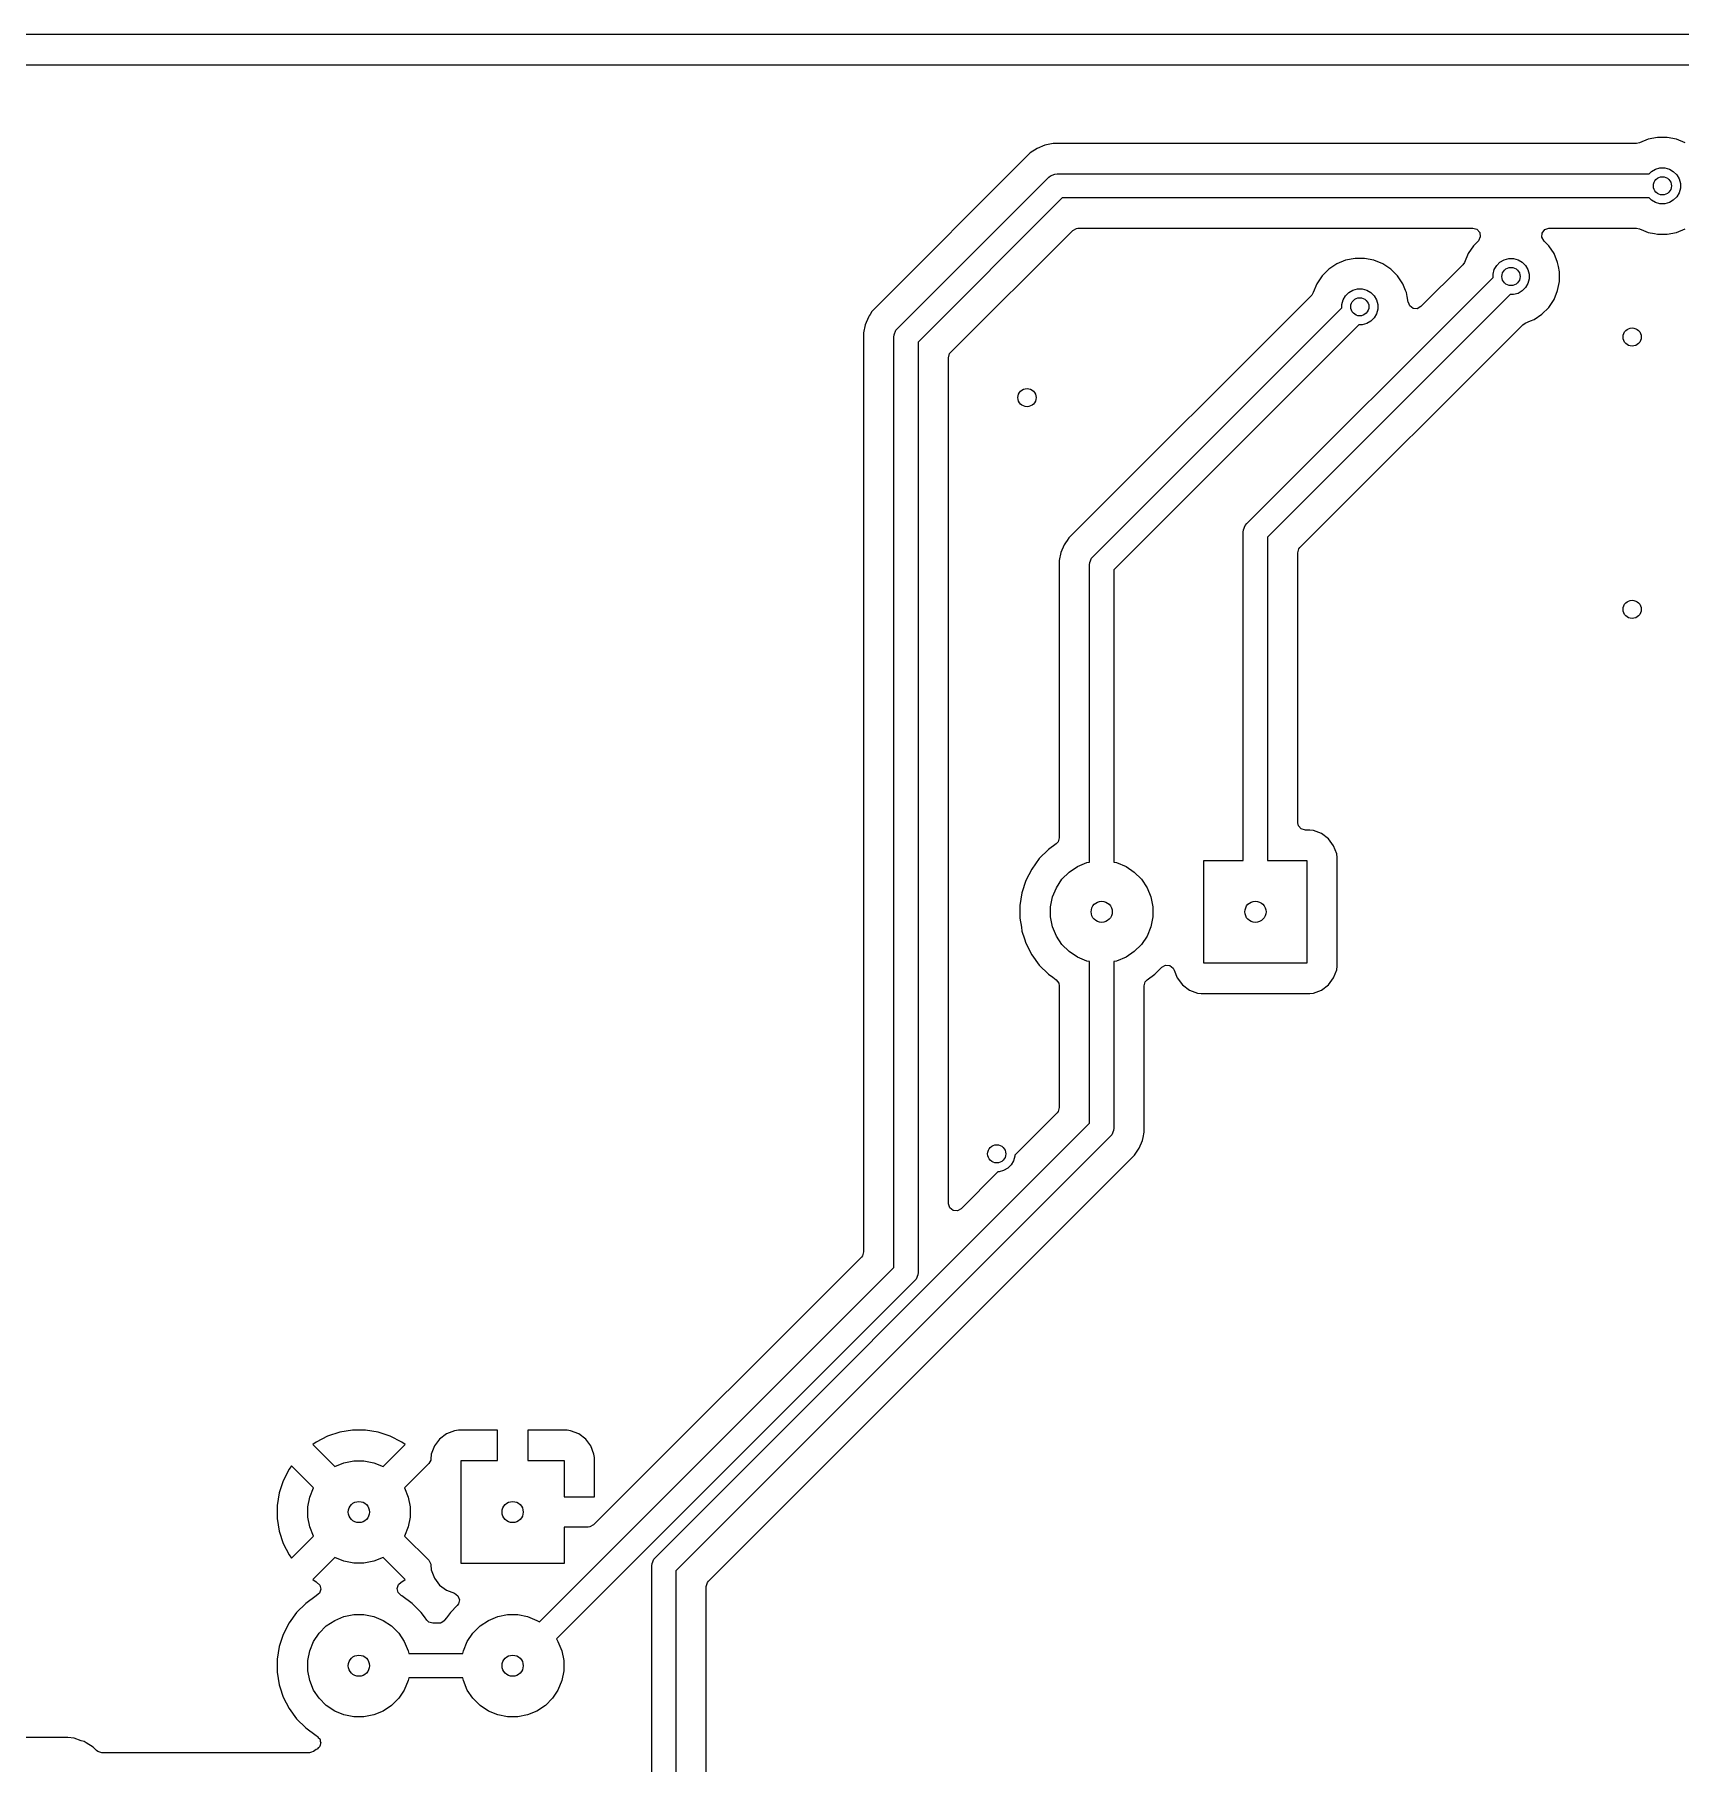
# Model space of a CAD drawing. Extents: x 4.07 to 6.96, y -6.23 to -1.21.
# Drawn here: x 5.181 to 6.252, y -4.983 to -3.858 of the extents above; entities that cross this region are included whole.
import ezdxf

# ---------------------------------------------------------------- set-up
doc = ezdxf.new("R2010")
doc.units = 0
doc.header["$MEASUREMENT"] = 0
doc.layers.add('BLACK', color=7, linetype='CONTINUOUS')

msp = doc.modelspace()

# ---------------------------------------------------------------- linework, layer by layer
at = {"layer": 'BLACK', "linetype": 'CONTINUOUS'}
for p, q in [((5.689, -3.8583), (5.1575, -3.8583)), ((6.2008, -3.8583), (5.689, -3.8583)), ((6.2402, -3.8583), (6.2008, -3.8583)), ((6.2992, -3.8583), (6.2402, -3.8583)), ((5.1614, -3.878), (5.6851, -3.878)), ((5.6851, -3.878), (5.6929, -3.878)), ((5.6929, -3.878), (6.1969, -3.878)), ((6.1969, -3.878), (6.2363, -3.878)), ((6.2363, -3.878), (6.2746, -3.878)), ((6.2371, -3.9252), (6.231, -3.9264)), ((6.2433, -3.9252), (6.2371, -3.9252)), ((6.2371, -3.9252), (6.2371, -3.9252)), ((6.2493, -3.9264), (6.2433, -3.9252)), ((6.2433, -3.9252), (6.2433, -3.9252)), ((5.8289, -3.9353), (5.7266, -4.0375)), ((5.8334, -3.9323), (5.8289, -3.9353)), ((5.8384, -3.9302), (5.8334, -3.9323)), ((5.8437, -3.9291), (5.8384, -3.9302)), ((5.8384, -3.9302), (5.8384, -3.9302)), ((6.2234, -3.9291), (5.8437, -3.9291)), ((6.2253, -3.9287), (6.2234, -3.9291)), ((6.231, -3.9264), (6.2253, -3.9287)), ((6.231, -3.9264), (6.231, -3.9264)), ((6.2493, -3.9264), (6.2493, -3.9264)), ((6.2551, -3.9288), (6.2493, -3.9264)), ((6.2315, -3.9488), (6.233, -3.9473)), ((6.233, -3.9473), (6.2356, -3.9458)), ((6.2356, -3.9458), (6.2386, -3.945)), ((6.2386, -3.945), (6.2417, -3.945)), ((6.2417, -3.945), (6.2447, -3.9458)), ((6.2447, -3.9458), (6.2473, -3.9473)), ((6.2473, -3.9473), (6.2495, -3.9495)), ((5.7425, -4.0496), (5.8409, -3.9511)), ((5.8409, -3.9511), (5.8421, -3.9501)), ((5.8421, -3.9501), (5.8449, -3.949)), ((5.8449, -3.949), (5.8465, -3.9488)), ((5.8465, -3.9488), (6.2315, -3.9488)), ((6.2495, -3.9495), (6.2511, -3.9522)), ((6.2511, -3.9522), (6.2519, -3.9552)), ((6.2519, -3.9582), (6.2511, -3.9612)), ((6.2519, -3.9552), (6.2519, -3.9582)), ((5.8497, -3.9646), (5.7559, -4.0584)), ((6.2315, -3.9646), (5.8497, -3.9646)), ((6.233, -3.9661), (6.2315, -3.9646)), ((6.2356, -3.9676), (6.233, -3.9661)), ((6.2386, -3.9684), (6.2356, -3.9676)), ((6.2417, -3.9684), (6.2386, -3.9684)), ((6.2447, -3.9676), (6.2417, -3.9684)), ((6.2473, -3.9661), (6.2447, -3.9676)), ((6.2495, -3.9639), (6.2473, -3.9661)), ((6.2511, -3.9612), (6.2495, -3.9639)), ((5.777, -4.0651), (5.8565, -3.9857)), ((5.8565, -3.9857), (5.8589, -3.9844)), ((5.8589, -3.9844), (5.8599, -3.9843)), ((5.8599, -3.9843), (6.1169, -3.9843)), ((6.1169, -3.9843), (6.1195, -3.985)), ((6.1203, -3.9926), (6.1173, -3.9957)), ((6.1195, -3.985), (6.1213, -3.9871)), ((6.1205, -3.9924), (6.1203, -3.9926)), ((6.1217, -3.9898), (6.1205, -3.9924)), ((6.1213, -3.9871), (6.1217, -3.9898)), ((6.1618, -3.9902), (6.162, -3.9874)), ((6.1632, -3.9926), (6.1618, -3.9902)), ((6.162, -3.9874), (6.1637, -3.9852)), ((6.1662, -3.9957), (6.1632, -3.9926)), ((6.1637, -3.9852), (6.1663, -3.9843)), ((6.1663, -3.9843), (6.1666, -3.9843)), ((6.1666, -3.9843), (6.2234, -3.9843)), ((6.2234, -3.9843), (6.2253, -3.9846)), ((6.2253, -3.9846), (6.2278, -3.9857)), ((6.2278, -3.9857), (6.231, -3.987)), ((6.231, -3.987), (6.2351, -3.9878)), ((6.2351, -3.9878), (6.2371, -3.9882)), ((6.2371, -3.9882), (6.2371, -3.9882)), ((6.2371, -3.9882), (6.2371, -3.9882)), ((6.2371, -3.9882), (6.2433, -3.9882)), ((6.2433, -3.9882), (6.2493, -3.987)), ((6.2433, -3.9882), (6.2433, -3.9882)), ((6.2493, -3.987), (6.2551, -3.9846)), ((6.0402, -4.0039), (6.0341, -4.0051)), ((6.0464, -4.0039), (6.0402, -4.0039)), ((6.0402, -4.0039), (6.0402, -4.0039)), ((6.0525, -4.0051), (6.0464, -4.0039)), ((6.0464, -4.0039), (6.0464, -4.0039)), ((6.1138, -4.0008), (6.1114, -4.0065)), ((6.1173, -3.9957), (6.1138, -4.0008)), ((6.1138, -4.0008), (6.1138, -4.0008)), ((6.1173, -3.9957), (6.1173, -3.9957)), ((6.1345, -4.0064), (6.1372, -4.0048)), ((6.1372, -4.0048), (6.1402, -4.004)), ((6.1402, -4.004), (6.1433, -4.004)), ((6.1433, -4.004), (6.1463, -4.0048)), ((6.1463, -4.0048), (6.1489, -4.0064)), ((6.1697, -4.0008), (6.1662, -3.9957)), ((6.1662, -3.9957), (6.1662, -3.9957)), ((6.172, -4.0065), (6.1697, -4.0008)), ((6.1697, -4.0008), (6.1697, -4.0008)), ((6.0188, -4.0153), (6.0154, -4.0205)), ((6.0232, -4.011), (6.0188, -4.0153)), ((6.0188, -4.0153), (6.0188, -4.0153)), ((6.0284, -4.0075), (6.0232, -4.011)), ((6.0232, -4.011), (6.0232, -4.011)), ((6.0341, -4.0051), (6.0284, -4.0075)), ((6.0284, -4.0075), (6.0284, -4.0075)), ((6.0341, -4.0051), (6.0341, -4.0051)), ((6.0582, -4.0075), (6.0525, -4.0051)), ((6.0525, -4.0051), (6.0525, -4.0051)), ((6.0634, -4.011), (6.0582, -4.0075)), ((6.0582, -4.0075), (6.0582, -4.0075)), ((6.0678, -4.0153), (6.0634, -4.011)), ((6.0634, -4.011), (6.0634, -4.011)), ((6.0712, -4.0205), (6.0678, -4.0153)), ((6.0678, -4.0153), (6.0678, -4.0153)), ((6.1104, -4.0081), (6.0831, -4.0353)), ((6.1114, -4.0065), (6.1104, -4.0081)), ((6.13, -4.0142), (6.1308, -4.0112)), ((6.13, -4.0163), (6.13, -4.0142)), ((6.1308, -4.0112), (6.1324, -4.0086)), ((6.1324, -4.0086), (6.1345, -4.0064)), ((6.1489, -4.0064), (6.1511, -4.0086)), ((6.1511, -4.0086), (6.1526, -4.0112)), ((6.1526, -4.0112), (6.1534, -4.0142)), ((6.1534, -4.0142), (6.1534, -4.0173)), ((6.172, -4.0066), (6.172, -4.0065)), ((6.1726, -4.0091), (6.172, -4.0066)), ((6.1732, -4.0126), (6.1726, -4.0091)), ((6.1732, -4.0189), (6.1732, -4.0126)), ((6.1732, -4.0126), (6.1732, -4.0126)), ((6.1732, -4.0126), (6.1732, -4.0126)), ((5.9698, -4.1765), (6.13, -4.0163)), ((6.1412, -4.0275), (5.9833, -4.1853)), ((6.013, -4.0262), (6.012, -4.0278)), ((6.0154, -4.0205), (6.013, -4.0262)), ((6.0154, -4.0205), (6.0154, -4.0205)), ((6.0339, -4.0282), (6.0361, -4.0261)), ((6.0361, -4.0261), (6.0388, -4.0245)), ((6.0388, -4.0245), (6.0418, -4.0237)), ((6.0418, -4.0237), (6.0448, -4.0237)), ((6.0448, -4.0237), (6.0478, -4.0245)), ((6.0478, -4.0245), (6.0505, -4.0261)), ((6.0505, -4.0261), (6.0527, -4.0282)), ((6.073, -4.0247), (6.0712, -4.0205)), ((6.0712, -4.0205), (6.0712, -4.0205)), ((6.0736, -4.0262), (6.073, -4.0247)), ((6.0741, -4.0287), (6.0736, -4.0262)), ((6.1433, -4.0275), (6.1412, -4.0275)), ((6.1463, -4.0267), (6.1433, -4.0275)), ((6.1489, -4.0251), (6.1463, -4.0267)), ((6.1511, -4.0229), (6.1489, -4.0251)), ((6.1526, -4.0203), (6.1511, -4.0229)), ((6.1534, -4.0173), (6.1526, -4.0203)), ((6.1697, -4.0307), (6.172, -4.0249)), ((6.172, -4.0249), (6.1732, -4.0189)), ((5.7259, -4.0385), (5.7247, -4.0404)), ((5.7266, -4.0375), (5.7259, -4.0385)), ((6.012, -4.0278), (5.854, -4.1858)), ((5.8698, -4.1978), (6.0316, -4.036)), ((6.0316, -4.0339), (6.0324, -4.0309)), ((6.0316, -4.036), (6.0316, -4.0339)), ((6.0324, -4.0309), (6.0339, -4.0282)), ((6.0527, -4.0282), (6.0542, -4.0309)), ((6.0542, -4.0309), (6.055, -4.0339)), ((6.055, -4.037), (6.0542, -4.04)), ((6.055, -4.0339), (6.055, -4.037)), ((6.0748, -4.0323), (6.0741, -4.0287)), ((6.0748, -4.0324), (6.0748, -4.0323)), ((6.0749, -4.0326), (6.0748, -4.0324)), ((6.0748, -4.0324), (6.0748, -4.0324)), ((6.0758, -4.0348), (6.0749, -4.0326)), ((6.0749, -4.0326), (6.0749, -4.0326)), ((6.078, -4.0365), (6.0758, -4.0348)), ((6.0807, -4.0367), (6.078, -4.0365)), ((6.0831, -4.0353), (6.0807, -4.0367)), ((6.1618, -4.0402), (6.1662, -4.0358)), ((6.1662, -4.0358), (6.1697, -4.0307)), ((5.7215, -4.0471), (5.7205, -4.0524)), ((5.7236, -4.0421), (5.7215, -4.0471)), ((5.7215, -4.0471), (5.7215, -4.0471)), ((5.7242, -4.0412), (5.7236, -4.0421)), ((5.7247, -4.0404), (5.7242, -4.0412)), ((5.7415, -4.0507), (5.7425, -4.0496)), ((6.0427, -4.0471), (5.8833, -4.2066)), ((6.0044, -4.1921), (6.1494, -4.0471)), ((6.0448, -4.0471), (6.0427, -4.0471)), ((6.0478, -4.0463), (6.0448, -4.0471)), ((6.0505, -4.0448), (6.0478, -4.0463)), ((6.0527, -4.0426), (6.0505, -4.0448)), ((6.0542, -4.04), (6.0527, -4.0426)), ((6.1494, -4.0471), (6.151, -4.046)), ((6.151, -4.046), (6.1544, -4.0446)), ((6.1544, -4.0446), (6.1567, -4.0437)), ((6.1567, -4.0437), (6.1618, -4.0402)), ((6.1567, -4.0437), (6.1567, -4.0437)), ((6.1567, -4.0437), (6.1567, -4.0437)), ((5.7205, -4.0524), (5.7205, -4.6503)), ((5.7402, -4.0551), (5.7403, -4.0536)), ((5.7402, -4.6605), (5.7402, -4.0551)), ((5.7403, -4.0536), (5.7415, -4.0507)), ((5.7559, -4.0584), (5.7559, -4.6638)), ((5.7756, -4.0686), (5.7764, -4.0659)), ((5.7756, -4.6189), (5.7756, -4.0686)), ((5.7764, -4.0659), (5.777, -4.0651)), ((5.9675, -4.1821), (5.9677, -4.1806)), ((5.9675, -4.3957), (5.9675, -4.1821)), ((5.9677, -4.1806), (5.9688, -4.1777)), ((5.9688, -4.1777), (5.9698, -4.1765)), ((5.8489, -4.1953), (5.8478, -4.2006)), ((5.851, -4.1903), (5.8489, -4.1953)), ((5.8489, -4.1953), (5.8489, -4.1953)), ((5.8514, -4.1896), (5.851, -4.1903)), ((5.8518, -4.189), (5.8514, -4.1896)), ((5.8529, -4.1874), (5.8518, -4.189)), ((5.854, -4.1858), (5.8529, -4.1874)), ((5.9833, -4.1853), (5.9833, -4.3957)), ((6.003, -4.1955), (6.0037, -4.1929)), ((6.003, -4.3711), (6.003, -4.1955)), ((6.0037, -4.1929), (6.0044, -4.1921)), ((5.8478, -4.2006), (5.8478, -4.381)), ((5.8675, -4.2033), (5.8677, -4.2018)), ((5.8675, -4.3967), (5.8675, -4.2033)), ((5.8677, -4.2018), (5.8688, -4.199)), ((5.8688, -4.199), (5.8698, -4.1978)), ((5.8833, -4.2066), (5.8833, -4.3967)), ((6.0034, -4.3731), (6.003, -4.3711)), ((6.0052, -4.3752), (6.0034, -4.3731)), ((6.0079, -4.376), (6.0052, -4.3752)), ((6.0107, -4.376), (6.0079, -4.376)), ((6.0131, -4.3762), (6.0107, -4.376)), ((6.0107, -4.376), (6.0107, -4.376)), ((6.0107, -4.376), (6.0107, -4.376)), ((6.0107, -4.376), (6.0107, -4.376)), ((6.0184, -4.3782), (6.0131, -4.3762)), ((6.0131, -4.3762), (6.0131, -4.3762)), ((5.8458, -4.3849), (5.8408, -4.3886)), ((5.847, -4.3836), (5.8458, -4.3849)), ((5.8478, -4.381), (5.847, -4.3836)), ((6.0229, -4.3816), (6.0184, -4.3782)), ((6.0184, -4.3782), (6.0184, -4.3782)), ((6.0263, -4.3861), (6.0229, -4.3816)), ((6.0229, -4.3816), (6.0229, -4.3816)), ((6.0283, -4.3913), (6.0263, -4.3861)), ((6.0263, -4.3861), (6.0263, -4.3861)), ((5.8348, -4.3945), (5.8299, -4.4013)), ((5.8408, -4.3886), (5.8348, -4.3945)), ((5.8596, -4.3996), (5.8657, -4.3971)), ((5.8657, -4.3971), (5.8675, -4.3967)), ((5.8833, -4.3967), (5.8851, -4.3971)), ((5.8851, -4.3971), (5.8912, -4.3996)), ((5.9419, -4.4626), (5.9419, -4.3957)), ((5.9419, -4.3957), (5.9675, -4.3957)), ((5.9833, -4.3957), (6.0089, -4.3957)), ((6.0089, -4.3957), (6.0089, -4.4626)), ((6.0283, -4.3914), (6.0283, -4.3913)), ((6.0286, -4.3938), (6.0283, -4.3914)), ((6.0286, -4.4645), (6.0286, -4.3938)), ((5.8261, -4.4087), (5.8235, -4.4167)), ((5.8299, -4.4013), (5.8261, -4.4087)), ((5.8459, -4.4134), (5.8495, -4.4079)), ((5.8495, -4.4079), (5.8542, -4.4033)), ((5.8542, -4.4033), (5.8596, -4.3996)), ((5.8912, -4.3996), (5.8966, -4.4033)), ((5.8966, -4.4033), (5.9013, -4.4079)), ((5.9013, -4.4079), (5.9049, -4.4134)), ((5.8235, -4.4167), (5.8222, -4.4249)), ((5.8421, -4.4259), (5.8434, -4.4194)), ((5.8434, -4.4194), (5.8459, -4.4134)), ((5.9049, -4.4134), (5.9074, -4.4194)), ((5.9074, -4.4194), (5.9087, -4.4259)), ((5.8222, -4.4249), (5.8222, -4.4333)), ((5.8421, -4.4324), (5.8421, -4.4259)), ((5.8434, -4.4388), (5.8421, -4.4324)), ((5.9087, -4.4324), (5.9074, -4.4388)), ((5.9087, -4.4259), (5.9087, -4.4324)), ((5.8222, -4.4333), (5.8231, -4.439)), ((5.8231, -4.439), (5.8235, -4.4416)), ((5.8235, -4.4416), (5.8251, -4.4466)), ((5.8459, -4.4449), (5.8434, -4.4388)), ((5.9074, -4.4388), (5.9049, -4.4449)), ((5.8251, -4.4466), (5.8261, -4.4495)), ((5.8261, -4.4495), (5.8299, -4.457)), ((5.8495, -4.4504), (5.8459, -4.4449)), ((5.8542, -4.455), (5.8495, -4.4504)), ((5.9013, -4.4504), (5.8966, -4.455)), ((5.9049, -4.4449), (5.9013, -4.4504)), ((5.8299, -4.457), (5.8348, -4.4638)), ((5.8348, -4.4638), (5.8408, -4.4697)), ((5.8596, -4.4586), (5.8542, -4.455)), ((5.8657, -4.4612), (5.8596, -4.4586)), ((5.8675, -4.4615), (5.8657, -4.4612)), ((5.8675, -4.5666), (5.8675, -4.4615)), ((5.8851, -4.4612), (5.8833, -4.4615)), ((5.8833, -4.4615), (5.8833, -4.5699)), ((5.8912, -4.4586), (5.8851, -4.4612)), ((5.8966, -4.455), (5.8912, -4.4586)), ((5.91, -4.4697), (5.9145, -4.4652)), ((5.9145, -4.4652), (5.9169, -4.4639)), ((5.9169, -4.4639), (5.9197, -4.4641)), ((5.9197, -4.4641), (5.9219, -4.4657)), ((5.9219, -4.4657), (5.9225, -4.467)), ((6.0089, -4.4626), (5.9419, -4.4626)), ((6.0283, -4.4668), (6.0286, -4.4645)), ((5.8408, -4.4697), (5.8436, -4.4717)), ((5.8436, -4.4717), (5.8458, -4.4734)), ((5.8458, -4.4734), (5.8475, -4.4755)), ((5.8475, -4.4755), (5.8478, -4.4773)), ((5.8478, -4.4773), (5.8478, -4.5564)), ((5.903, -4.4773), (5.9037, -4.4747)), ((5.903, -4.5726), (5.903, -4.4773)), ((5.9037, -4.4747), (5.905, -4.4734)), ((5.905, -4.4734), (5.91, -4.4697)), ((5.9225, -4.467), (5.9245, -4.4721)), ((5.9245, -4.4721), (5.9245, -4.4721)), ((5.9245, -4.4721), (5.9279, -4.4767)), ((5.9279, -4.4767), (5.9279, -4.4767)), ((5.9279, -4.4767), (5.9324, -4.4801)), ((6.0184, -4.4801), (6.0229, -4.4767)), ((6.0229, -4.4767), (6.0263, -4.4721)), ((6.0263, -4.4721), (6.0283, -4.4668)), ((5.9324, -4.4801), (5.9324, -4.4801)), ((5.9324, -4.4801), (5.9377, -4.4821)), ((5.9377, -4.4821), (5.9377, -4.4821)), ((5.9377, -4.4821), (5.938, -4.4821)), ((5.938, -4.4821), (5.94, -4.4823)), ((5.94, -4.4823), (6.0107, -4.4823)), ((6.0107, -4.4823), (6.0131, -4.4821)), ((6.0131, -4.4821), (6.0184, -4.4801)), ((5.585, -4.8492), (5.8675, -4.5666)), ((5.8464, -4.5599), (5.8188, -4.5875)), ((5.847, -4.5591), (5.8464, -4.5599)), ((5.8478, -4.5564), (5.847, -4.5591)), ((5.881, -4.5754), (5.5984, -4.858)), ((5.8819, -4.5743), (5.881, -4.5754)), ((5.8831, -4.5714), (5.8819, -4.5743)), ((5.8833, -4.5699), (5.8831, -4.5714)), ((5.8998, -4.5829), (5.9019, -4.5779)), ((5.9019, -4.5779), (5.9023, -4.576)), ((5.9023, -4.576), (5.903, -4.5726)), ((5.6196, -4.8647), (5.8968, -4.5875)), ((5.8188, -4.5882), (5.818, -4.5911)), ((5.8188, -4.5875), (5.8188, -4.5882)), ((5.8968, -4.5875), (5.8998, -4.5829)), ((5.8968, -4.5875), (5.8968, -4.5875)), ((5.8079, -4.5983), (5.7839, -4.6223)), ((5.8086, -4.5983), (5.8079, -4.5983)), ((5.8116, -4.5975), (5.8086, -4.5983)), ((5.8143, -4.596), (5.8116, -4.5975)), ((5.8165, -4.5938), (5.8143, -4.596)), ((5.818, -4.5911), (5.8165, -4.5938)), ((5.7756, -4.6192), (5.7756, -4.6189)), ((5.7766, -4.6218), (5.7756, -4.6192)), ((5.7788, -4.6234), (5.7766, -4.6218)), ((5.7815, -4.6236), (5.7788, -4.6234)), ((5.7839, -4.6223), (5.7815, -4.6236)), ((5.719, -4.6538), (5.5447, -4.8281)), ((5.7197, -4.653), (5.719, -4.6538)), ((5.7205, -4.6503), (5.7197, -4.653)), ((5.5095, -4.8912), (5.7402, -4.6605)), ((5.7546, -4.6682), (5.7536, -4.6693)), ((5.7558, -4.6653), (5.7546, -4.6682)), ((5.7559, -4.6638), (5.7558, -4.6653)), ((5.7536, -4.6693), (5.5206, -4.9023)), ((5.3797, -4.7678), (5.3717, -4.7704)), ((5.3879, -4.7665), (5.3797, -4.7678)), ((5.3797, -4.7678), (5.3797, -4.7678)), ((5.3963, -4.7665), (5.3879, -4.7665)), ((5.4046, -4.7678), (5.3963, -4.7665)), ((5.4125, -4.7704), (5.4046, -4.7678)), ((5.4491, -4.7688), (5.4446, -4.7722)), ((5.4544, -4.7668), (5.4491, -4.7688)), ((5.4491, -4.7688), (5.4491, -4.7688)), ((5.4568, -4.7665), (5.4544, -4.7668)), ((5.4544, -4.7668), (5.4544, -4.7668)), ((5.4823, -4.7665), (5.4568, -4.7665)), ((5.4823, -4.7862), (5.4823, -4.7665)), ((5.5275, -4.7665), (5.502, -4.7665)), ((5.502, -4.7665), (5.502, -4.7862)), ((5.5298, -4.7668), (5.5275, -4.7665)), ((5.5351, -4.7688), (5.5298, -4.7668)), ((5.5298, -4.7668), (5.5298, -4.7668)), ((5.5397, -4.7722), (5.5351, -4.7688)), ((5.5351, -4.7688), (5.5351, -4.7688)), ((5.3643, -4.7742), (5.3621, -4.7758)), ((5.3621, -4.7758), (5.3621, -4.7758)), ((5.3621, -4.7758), (5.3765, -4.7901)), ((5.3717, -4.7704), (5.3643, -4.7742)), ((5.4078, -4.7901), (5.4221, -4.7758)), ((5.42, -4.7742), (5.4125, -4.7704)), ((5.4221, -4.7758), (5.42, -4.7742)), ((5.4412, -4.7767), (5.4392, -4.782)), ((5.4446, -4.7722), (5.4412, -4.7767)), ((5.4412, -4.7767), (5.4412, -4.7767)), ((5.4446, -4.7722), (5.4446, -4.7722)), ((5.543, -4.7767), (5.5397, -4.7722)), ((5.5397, -4.7722), (5.5397, -4.7722)), ((5.545, -4.782), (5.543, -4.7767)), ((5.543, -4.7767), (5.543, -4.7767)), ((5.3467, -4.7918), (5.3429, -4.7993)), ((5.3482, -4.7897), (5.3467, -4.7918)), ((5.3626, -4.804), (5.3482, -4.7897)), ((5.3482, -4.7897), (5.3482, -4.7897)), ((5.3765, -4.7901), (5.3824, -4.7877)), ((5.3824, -4.7877), (5.3888, -4.7864)), ((5.3888, -4.7864), (5.3954, -4.7864)), ((5.3954, -4.7864), (5.4018, -4.7877)), ((5.4018, -4.7877), (5.4078, -4.7901)), ((5.4375, -4.7882), (5.4217, -4.804)), ((5.4388, -4.7859), (5.4375, -4.7882)), ((5.4389, -4.7853), (5.4388, -4.7852)), ((5.4388, -4.7852), (5.4388, -4.7859)), ((5.4392, -4.782), (5.4389, -4.7853)), ((5.4392, -4.782), (5.4392, -4.782)), ((5.4587, -4.8531), (5.4587, -4.7862)), ((5.4587, -4.7862), (5.4823, -4.7862)), ((5.502, -4.7862), (5.5256, -4.7862)), ((5.5256, -4.7862), (5.5256, -4.8098)), ((5.5453, -4.7843), (5.545, -4.782)), ((5.545, -4.782), (5.545, -4.782)), ((5.5453, -4.8098), (5.5453, -4.7843)), ((5.5453, -4.7843), (5.5453, -4.7843)), ((5.3429, -4.7993), (5.3403, -4.8072)), ((5.3403, -4.8072), (5.339, -4.8155)), ((5.3403, -4.8072), (5.3403, -4.8072)), ((5.3588, -4.8164), (5.3601, -4.81)), ((5.3601, -4.81), (5.3626, -4.804)), ((5.4217, -4.804), (5.4241, -4.81)), ((5.4241, -4.81), (5.4254, -4.8164)), ((5.5256, -4.8098), (5.5453, -4.8098)), ((5.339, -4.8155), (5.339, -4.8239)), ((5.339, -4.8239), (5.3403, -4.8321)), ((5.3588, -4.823), (5.3588, -4.8164)), ((5.3601, -4.8294), (5.3588, -4.823)), ((5.4254, -4.823), (5.4241, -4.8294)), ((5.4254, -4.8164), (5.4254, -4.823)), ((5.3403, -4.8321), (5.3403, -4.8321)), ((5.3403, -4.8321), (5.3429, -4.8401)), ((5.3482, -4.8497), (5.3626, -4.8353)), ((5.3626, -4.8353), (5.3601, -4.8294)), ((5.4241, -4.8294), (5.4217, -4.8353)), ((5.4217, -4.8353), (5.4375, -4.8511)), ((5.5413, -4.8295), (5.5256, -4.8295)), ((5.5256, -4.8295), (5.5256, -4.8531)), ((5.5423, -4.8294), (5.5413, -4.8295)), ((5.5447, -4.8281), (5.5423, -4.8294)), ((5.3429, -4.8401), (5.3467, -4.8475)), ((5.3467, -4.8475), (5.3482, -4.8497)), ((5.3765, -4.8493), (5.3621, -4.8636)), ((5.3824, -4.8517), (5.3765, -4.8493)), ((5.3888, -4.853), (5.3824, -4.8517)), ((5.3954, -4.853), (5.3888, -4.853)), ((5.4018, -4.8517), (5.3954, -4.853)), ((5.4078, -4.8493), (5.4018, -4.8517)), ((5.4221, -4.8636), (5.4078, -4.8493)), ((5.4375, -4.8511), (5.4388, -4.8535)), ((5.4388, -4.8535), (5.4388, -4.8541)), ((5.4388, -4.8541), (5.4389, -4.8541)), ((5.4389, -4.8541), (5.4392, -4.8574)), ((5.4392, -4.8574), (5.4392, -4.8574)), ((5.4392, -4.8574), (5.4412, -4.8627)), ((5.5256, -4.8531), (5.4587, -4.8531)), ((5.5827, -4.8547), (5.5828, -4.8532)), ((5.5827, -5.018), (5.5827, -4.8547)), ((5.5828, -4.8532), (5.584, -4.8503)), ((5.584, -4.8503), (5.585, -4.8492)), ((5.5984, -4.858), (5.5984, -5.0213)), ((5.3621, -4.8636), (5.3621, -4.8636)), ((5.3621, -4.8636), (5.3643, -4.8651)), ((5.3643, -4.8651), (5.3643, -4.8651)), ((5.3643, -4.8651), (5.3646, -4.8653)), ((5.3646, -4.8653), (5.3666, -4.8672)), ((5.3673, -4.8699), (5.3664, -4.8725)), ((5.3666, -4.8672), (5.3673, -4.8699)), ((5.417, -4.8695), (5.4179, -4.8669)), ((5.4176, -4.8721), (5.417, -4.8695)), ((5.4179, -4.8669), (5.4196, -4.8653)), ((5.4196, -4.8653), (5.42, -4.8651)), ((5.42, -4.8651), (5.4221, -4.8636)), ((5.4221, -4.8636), (5.4221, -4.8636)), ((5.4412, -4.8627), (5.4412, -4.8627)), ((5.4412, -4.8627), (5.4446, -4.8672)), ((5.4446, -4.8672), (5.4446, -4.8672)), ((5.4446, -4.8672), (5.4491, -4.8706)), ((5.4491, -4.8706), (5.4491, -4.8706)), ((5.4491, -4.8706), (5.4543, -4.8725)), ((5.6181, -4.8682), (5.6189, -4.8655)), ((5.6181, -5.024), (5.6181, -4.8682)), ((5.6189, -4.8655), (5.6196, -4.8647)), ((5.3575, -4.8791), (5.3516, -4.885)), ((5.3643, -4.8742), (5.3575, -4.8791)), ((5.3646, -4.874), (5.3643, -4.8742)), ((5.3664, -4.8725), (5.3646, -4.874)), ((5.4196, -4.874), (5.4176, -4.8721)), ((5.42, -4.8742), (5.4196, -4.874)), ((5.4268, -4.8791), (5.42, -4.8742)), ((5.4327, -4.885), (5.4268, -4.8791)), ((5.4561, -4.8806), (5.4516, -4.885)), ((5.4543, -4.8725), (5.4565, -4.8742)), ((5.4569, -4.8795), (5.4561, -4.8806)), ((5.4565, -4.8742), (5.4575, -4.8768)), ((5.4575, -4.8768), (5.4569, -4.8795)), ((5.3467, -4.8918), (5.3429, -4.8993)), ((5.3516, -4.885), (5.3467, -4.8918)), ((5.3709, -4.8938), (5.3764, -4.8902)), ((5.3764, -4.8902), (5.3824, -4.8877)), ((5.3824, -4.8877), (5.3888, -4.8864)), ((5.3888, -4.8864), (5.3954, -4.8864)), ((5.3954, -4.8864), (5.4018, -4.8877)), ((5.4018, -4.8877), (5.4079, -4.8902)), ((5.4079, -4.8902), (5.4134, -4.8938)), ((5.4347, -4.8878), (5.4327, -4.885)), ((5.4363, -4.8901), (5.4347, -4.8878)), ((5.4377, -4.8913), (5.4363, -4.8901)), ((5.4403, -4.8921), (5.4377, -4.8913)), ((5.444, -4.8921), (5.4403, -4.8921)), ((5.4453, -4.8919), (5.444, -4.8921)), ((5.4455, -4.8918), (5.4453, -4.8919)), ((5.4457, -4.8918), (5.4455, -4.8918)), ((5.4467, -4.8911), (5.4457, -4.8918)), ((5.4476, -4.8904), (5.4467, -4.8911)), ((5.4477, -4.8902), (5.4476, -4.8904)), ((5.4479, -4.8901), (5.4477, -4.8902)), ((5.449, -4.8886), (5.4479, -4.8901)), ((5.4516, -4.885), (5.449, -4.8886)), ((5.4709, -4.8938), (5.4764, -4.8902)), ((5.4764, -4.8902), (5.4824, -4.8877)), ((5.4824, -4.8877), (5.4888, -4.8864)), ((5.4888, -4.8864), (5.4954, -4.8864)), ((5.4954, -4.8864), (5.5018, -4.8877)), ((5.5018, -4.8877), (5.5079, -4.8902)), ((5.5079, -4.8902), (5.5095, -4.8912)), ((5.3429, -4.8993), (5.3403, -4.9072)), ((5.3601, -4.91), (5.3626, -4.9039)), ((5.3626, -4.9039), (5.3663, -4.8985)), ((5.3663, -4.8985), (5.3709, -4.8938)), ((5.4134, -4.8938), (5.418, -4.8985)), ((5.418, -4.8985), (5.4216, -4.9039)), ((5.4216, -4.9039), (5.4241, -4.91)), ((5.4601, -4.91), (5.4626, -4.9039)), ((5.4626, -4.9039), (5.4663, -4.8985)), ((5.4663, -4.8985), (5.4709, -4.8938)), ((5.5206, -4.9023), (5.5216, -4.9039)), ((5.5216, -4.9039), (5.5241, -4.91)), ((5.3403, -4.9072), (5.339, -4.9155)), ((5.339, -4.9155), (5.339, -4.9239)), ((5.3588, -4.9164), (5.3601, -4.91)), ((5.4241, -4.91), (5.4245, -4.9118)), ((5.4245, -4.9118), (5.4597, -4.9118)), ((5.4597, -4.9118), (5.4601, -4.91)), ((5.5241, -4.91), (5.5254, -4.9164)), ((5.339, -4.9239), (5.3403, -4.9321)), ((5.3588, -4.923), (5.3588, -4.9164)), ((5.3601, -4.9294), (5.3588, -4.923)), ((5.5254, -4.923), (5.5241, -4.9294)), ((5.5254, -4.9164), (5.5254, -4.923)), ((5.3403, -4.9321), (5.3407, -4.9334)), ((5.3407, -4.9334), (5.3429, -4.9401)), ((5.3626, -4.9355), (5.3601, -4.9294)), ((5.3663, -4.9409), (5.3626, -4.9355)), ((5.4216, -4.9355), (5.418, -4.9409)), ((5.4241, -4.9294), (5.4216, -4.9355)), ((5.4245, -4.9276), (5.4241, -4.9294)), ((5.4597, -4.9276), (5.4245, -4.9276)), ((5.4601, -4.9294), (5.4597, -4.9276)), ((5.4626, -4.9355), (5.4601, -4.9294)), ((5.4663, -4.9409), (5.4626, -4.9355)), ((5.5216, -4.9355), (5.518, -4.9409)), ((5.5241, -4.9294), (5.5216, -4.9355)), ((5.3429, -4.9401), (5.3467, -4.9476)), ((5.3467, -4.9476), (5.3516, -4.9543)), ((5.3709, -4.9456), (5.3663, -4.9409)), ((5.3764, -4.9492), (5.3709, -4.9456)), ((5.3824, -4.9517), (5.3764, -4.9492)), ((5.4079, -4.9492), (5.4018, -4.9517)), ((5.4134, -4.9456), (5.4079, -4.9492)), ((5.418, -4.9409), (5.4134, -4.9456)), ((5.4709, -4.9456), (5.4663, -4.9409)), ((5.4764, -4.9492), (5.4709, -4.9456)), ((5.4824, -4.9517), (5.4764, -4.9492)), ((5.5079, -4.9492), (5.5018, -4.9517)), ((5.5134, -4.9456), (5.5079, -4.9492)), ((5.518, -4.9409), (5.5134, -4.9456)), ((5.3516, -4.9543), (5.3575, -4.9602)), ((5.3575, -4.9602), (5.3643, -4.9652)), ((5.3888, -4.953), (5.3824, -4.9517)), ((5.3954, -4.953), (5.3888, -4.953)), ((5.4018, -4.9517), (5.3954, -4.953)), ((5.4888, -4.953), (5.4824, -4.9517)), ((5.4954, -4.953), (5.4888, -4.953)), ((5.5018, -4.9517), (5.4954, -4.953)), ((5.2028, -4.9665), (5.1122, -4.9665)), ((5.2068, -4.9669), (5.2028, -4.9665)), ((5.2115, -4.9685), (5.2068, -4.9669)), ((5.2068, -4.9669), (5.2068, -4.9669)), ((5.2134, -4.9691), (5.2115, -4.9685)), ((5.2146, -4.9699), (5.2134, -4.9691)), ((5.2134, -4.9691), (5.2134, -4.9691)), ((5.2192, -4.9727), (5.2146, -4.9699)), ((5.3643, -4.9652), (5.3646, -4.9653)), ((5.3646, -4.9653), (5.3648, -4.9655)), ((5.3648, -4.9655), (5.3649, -4.9655)), ((5.3649, -4.9655), (5.3657, -4.9664)), ((5.3657, -4.9664), (5.3666, -4.9672)), ((5.3664, -4.9725), (5.3662, -4.9727)), ((5.3668, -4.9714), (5.3664, -4.9725)), ((5.3666, -4.9672), (5.3667, -4.9674)), ((5.3667, -4.9674), (5.3668, -4.9676)), ((5.3668, -4.9676), (5.367, -4.9687)), ((5.3672, -4.9703), (5.3668, -4.9714)), ((5.367, -4.9687), (5.3673, -4.9699)), ((5.3673, -4.9699), (5.3672, -4.9701)), ((5.3672, -4.9701), (5.3672, -4.9703)), ((5.2214, -4.9749), (5.2192, -4.9727)), ((5.2192, -4.9727), (5.2192, -4.9727)), ((5.2223, -4.9756), (5.2214, -4.9749)), ((5.2249, -4.9764), (5.2223, -4.9756)), ((5.3597, -4.9764), (5.2249, -4.9764)), ((5.3598, -4.9764), (5.3597, -4.9764)), ((5.36, -4.9764), (5.3598, -4.9764)), ((5.3598, -4.9764), (5.3598, -4.9764)), ((5.3598, -4.9764), (5.3598, -4.9764)), ((5.3612, -4.9759), (5.36, -4.9764)), ((5.3624, -4.9755), (5.3612, -4.9759)), ((5.3625, -4.9755), (5.3624, -4.9755)), ((5.3643, -4.9742), (5.3625, -4.9755)), ((5.3649, -4.9739), (5.3643, -4.9742)), ((5.3651, -4.9737), (5.3649, -4.9739)), ((5.3657, -4.9732), (5.3651, -4.9737)), ((5.3661, -4.9728), (5.3657, -4.9732)), ((5.3662, -4.9727), (5.3661, -4.9728))]:
    msp.add_line(p, q, dxfattribs=at)
at = {"layer": 'BLACK'}
for centre, radius in [((6.2402, -3.9567), 0.00591), ((6.1417, -4.0157), 0.00591), ((6.0433, -4.0354), 0.00591), ((6.2205, -4.0551), 0.00591), ((5.8268, -4.0945), 0.00591), ((6.2205, -4.2323), 0.00591), ((5.8754, -4.4291), 0.00689), ((5.9754, -4.4291), 0.00689), ((5.8071, -4.5866), 0.00591), ((5.3921, -4.8197), 0.00689), ((5.4921, -4.8197), 0.00689), ((5.3921, -4.9197), 0.00689), ((5.4921, -4.9197), 0.00689)]:
    msp.add_circle(centre, radius, dxfattribs=at)
at = {"layer": 'WHITE'}
for centre, radius in [((6.2402, -3.9567), 0.00591), ((6.1417, -4.0157), 0.00591), ((6.0433, -4.0354), 0.00591), ((6.2205, -4.0551), 0.00591), ((5.8268, -4.0945), 0.00591), ((6.2205, -4.2323), 0.00591), ((5.8754, -4.4291), 0.00689), ((5.9754, -4.4291), 0.00689), ((5.8071, -4.5866), 0.00591), ((5.3921, -4.8197), 0.00689), ((5.4921, -4.8197), 0.00689), ((5.3921, -4.9197), 0.00689), ((5.4921, -4.9197), 0.00689)]:
    msp.add_circle(centre, radius, dxfattribs=at)

doc.saveas('drawing.dxf')
